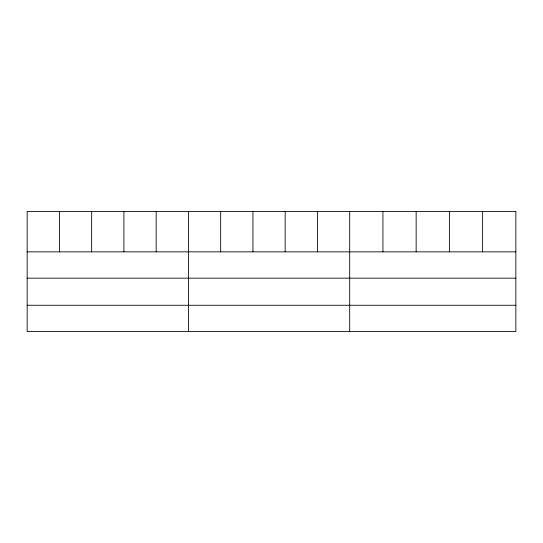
<?xml version="1.0" encoding="UTF-8"?>
<svg xmlns="http://www.w3.org/2000/svg" width="543" height="543" viewBox="0 0 543 543"><rect width="100%" height="100%" fill="white"/><g stroke="black" fill="none" stroke-linecap="round" stroke-linejoin="round"><path stroke-width="0.81" d="M27.15 251.85L515.85 251.85M27.15 278.159L515.85 278.159M27.15 305.261L515.85 305.261M482.618 211.431L482.618 251.85M449.387 211.431L449.387 251.85M416.155 211.431L416.155 251.85M382.924 211.431L382.924 251.85M349.692 211.431L349.692 331.569M317.438 211.431L317.438 251.85M285.184 211.431L285.184 251.85M252.929 211.431L252.929 251.85M220.675 211.431L220.675 251.85M188.421 211.431L188.421 331.569M156.167 211.431L156.167 251.85M123.913 211.431L123.913 251.85M91.658 211.431L91.658 251.85M59.404 211.431L59.404 251.85M515.85 211.431L27.15 211.431L27.15 331.569L515.85 331.569L515.85 211.431"/></g></svg>
